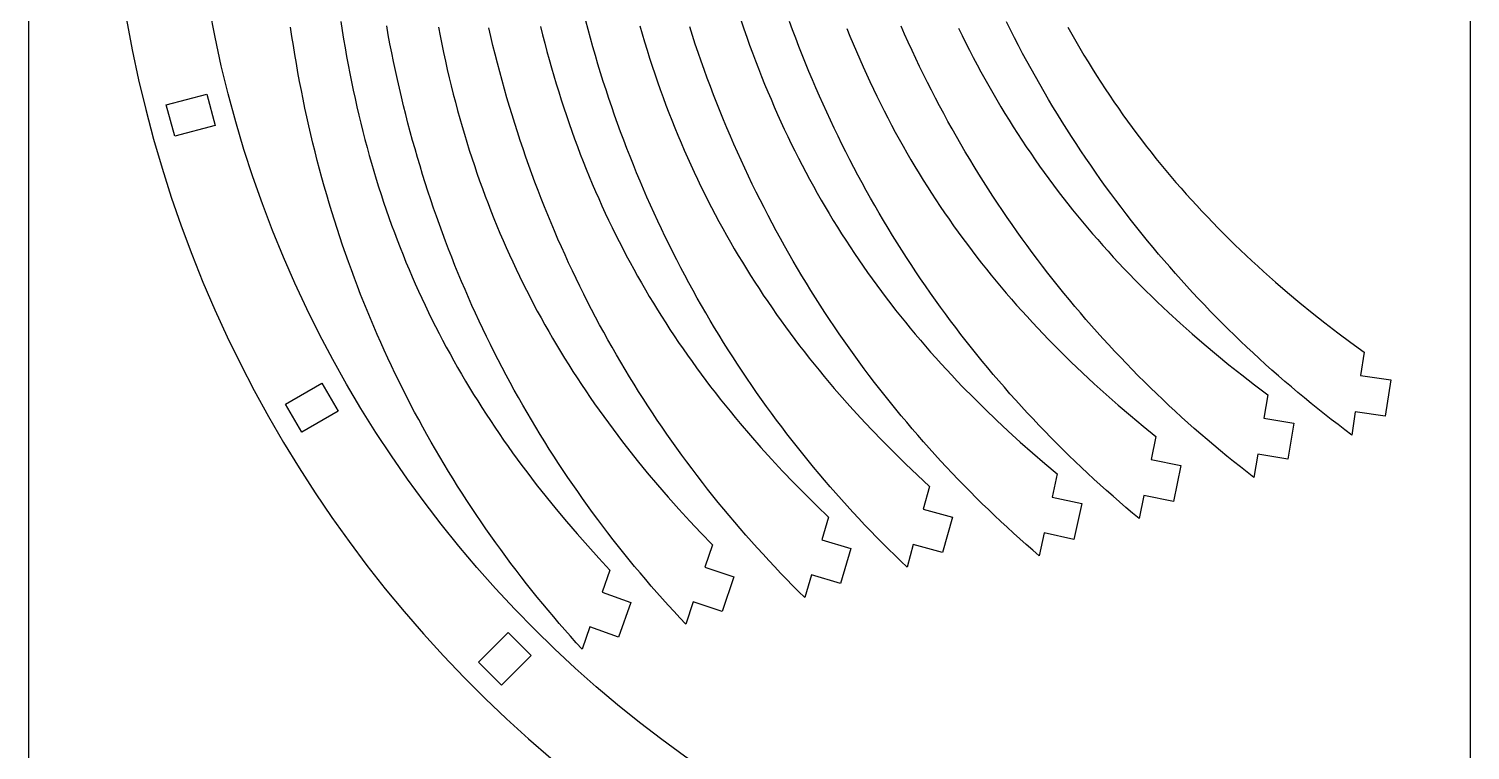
# Model space of a CAD drawing. Header units: metres. Extents: x -269 to 2726, y -36 to 1548.
# Drawn here: x 930.8 to 1205.8, y 521.5 to 659.2 of the extents above; entities that cross this region are included whole.
import ezdxf

# ---------------------------------------------------------------- set-up
doc = ezdxf.new("R2010")
doc.units = ezdxf.units.M
doc.layers.add('Page1', color=7, linetype='CONTINUOUS')

msp = doc.modelspace()

# ---------------------------------------------------------------- linework, layer by layer
at = {"layer": 'Page1'}
for points in [[(930.808216, 1488.872148), (1205.808216, 1488.872148), (1205.808216, -36.127852), (930.808216, -36.127852), (930.808216, 1488.872148)], [(990.347778, 660.52948), (990.604309, 658.85553), (990.871765, 657.192444), (991.150085, 655.540222), (991.439331, 653.898682), (991.739502, 652.2677), (992.050476, 650.647217), (992.372375, 649.037109), (992.7052, 647.437256), (993.048828, 645.847595), (993.40332, 644.268005), (993.768738, 642.698364), (994.144958, 641.13855), (994.532043, 639.588501), (994.929993, 638.048096), (995.338806, 636.517273), (995.758423, 634.99585), (996.188904, 633.483704), (996.630188, 631.980835), (997.082336, 630.487122), (997.545288, 629.002319), (998.019043, 627.526489), (998.503662, 626.059509), (998.999084, 624.601135), (999.50531, 623.151428), (1000.022339, 621.710144), (1000.55011, 620.277283), (1001.088745, 618.852722), (1001.638184, 617.436279), (1002.198364, 616.027954), (1002.769348, 614.627563), (1003.351074, 613.235046), (1003.943604, 611.850281), (1004.546936, 610.473145), (1005.161011, 609.103577), (1005.785828, 607.741455), (1006.421387, 606.386658), (1007.067749, 605.039063), (1007.724792, 603.698608), (1008.392639, 602.365173), (1009.071228, 601.038696), (1009.760498, 599.718994), (1010.460571, 598.405945), (1011.171326, 597.099548), (1011.892761, 595.799683), (1012.625, 594.506165), (1013.36792, 593.218933), (1014.121521, 591.937866), (1014.885864, 590.662903), (1015.660889, 589.39386), (1016.446655, 588.130737), (1017.243042, 586.873352), (1018.050171, 585.621643), (1018.867981, 584.375427), (1019.696472, 583.134705), (1020.535583, 581.899292), (1021.385437, 580.669189), (1022.245911, 579.444153), (1023.117065, 578.224121), (1023.998901, 577.009033), (1024.891357, 575.798767), (1025.794434, 574.593201), (1027.632568, 572.195801), (1029.513306, 569.815979), (1031.436523, 567.452942), (1033.402222, 565.105774), (1035.4104, 562.773621), (1037.46106, 560.45575), (1039.553955, 558.151245), (1041.689209, 555.859314)], [(1102.633057, 571.815552), (1101.432617, 567.478577), (1107.022583, 565.931519), (1105.155396, 559.18512), (1099.565552, 560.732178), (1098.365112, 556.395264), (1098.365112, 556.395264), (1097.182007, 557.532288), (1096.007813, 558.677002), (1094.842529, 559.829407), (1093.686401, 560.989441), (1092.539185, 562.157104), (1091.401123, 563.332397), (1090.272095, 564.51532), (1089.152344, 565.705872), (1088.041626, 566.904053), (1086.940186, 568.109802), (1085.8479, 569.323181), (1084.765015, 570.544067), (1083.691284, 571.772583), (1082.627075, 573.008667), (1081.572021, 574.252319), (1080.526489, 575.503479), (1079.490356, 576.762207), (1078.463745, 578.028442), (1077.446533, 579.302246), (1076.438965, 580.583557), (1075.440796, 581.872314), (1074.452393, 583.16864), (1073.473511, 584.472473), (1072.504272, 585.783752), (1071.544678, 587.102478), (1070.594971, 588.428711), (1069.654907, 589.76239), (1068.724609, 591.103516), (1067.804077, 592.452087), (1066.893433, 593.808044), (1065.992798, 595.171509), (1065.101929, 596.542358), (1064.221069, 597.920593), (1063.350098, 599.306213), (1062.489136, 600.69928), (1061.638306, 602.09967), (1060.797485, 603.507507), (1059.966797, 604.922668), (1059.14624, 606.345154), (1058.335815, 607.775024), (1057.535645, 609.21228), (1056.745728, 610.656799), (1055.965942, 612.108643), (1055.196533, 613.567871), (1054.4375, 615.034363), (1053.688721, 616.508118), (1052.950439, 617.989197), (1052.222412, 619.477539), (1051.505005, 620.973206), (1050.797974, 622.476074), (1050.101563, 623.986267), (1049.415649, 625.503662), (1048.740356, 627.02832), (1048.075562, 628.560181), (1047.421509, 630.099304), (1046.778198, 631.64563), (1046.145508, 633.199158), (1045.52356, 634.759888), (1044.912354, 636.327759), (1044.312012, 637.902893), (1043.722534, 639.485168), (1043.143921, 641.074585), (1042.576172, 642.671204), (1042.019287, 644.274902), (1041.473511, 645.885803), (1040.938599, 647.503784), (1040.414795, 649.128967), (1039.9021, 650.761169), (1039.400391, 652.400574), (1038.909912, 654.046997), (1038.430542, 655.700562), (1037.962402, 657.361206), (1037.505371, 659.02887), (1037.059692, 660.703674)], [(1066.726807, 660.66925), (1067.252075, 659.121887), (1067.786987, 657.585938), (1068.331299, 656.06134), (1068.885254, 654.547913), (1069.448853, 653.045593), (1070.021851, 651.55426), (1070.604614, 650.073853), (1071.196899, 648.604248), (1071.798828, 647.145264), (1072.4104, 645.696899), (1073.031494, 644.259033), (1073.662354, 642.831482), (1074.302856, 641.414246), (1074.952881, 640.007141), (1075.612671, 638.610107), (1076.282104, 637.223022), (1076.961304, 635.845764), (1077.650024, 634.478271), (1078.348633, 633.120422), (1079.056763, 631.772095), (1079.77478, 630.433167), (1080.502441, 629.103638), (1081.239746, 627.783264), (1081.986938, 626.471985), (1082.743774, 625.1698), (1083.510376, 623.876465), (1084.286743, 622.591919), (1085.072998, 621.316101), (1085.868896, 620.048828), (1086.674683, 618.7901), (1087.490234, 617.539673), (1088.315552, 616.297607), (1089.150757, 615.06366), (1089.995728, 613.83783), (1090.850586, 612.619873), (1091.71521, 611.409851), (1092.589722, 610.207581), (1093.474121, 609.012939), (1094.368408, 607.825806), (1095.272583, 606.646179), (1096.186523, 605.473816), (1097.110474, 604.308777), (1098.044312, 603.150757), (1098.988037, 601.999817), (1099.94165, 600.855774), (1100.905151, 599.718567), (1101.878662, 598.588074), (1102.862183, 597.464111), (1103.855591, 596.34668), (1104.859009, 595.235657), (1105.872314, 594.13092), (1106.89563, 593.032349), (1107.928955, 591.93988), (1108.972168, 590.853394), (1111.088867, 588.697876), (1113.245605, 586.565002), (1115.442505, 584.453918), (1117.679565, 582.36377), (1119.957031, 580.293823), (1122.27478, 578.243103), (1124.632935, 576.210815), (1127.031616, 574.196167)], [(1145.833618, 581.379089), (1144.938721, 576.968933), (1150.622925, 575.815552), (1149.230835, 568.955383), (1143.546753, 570.108765), (1142.651855, 565.698669), (1142.651855, 565.698669), (1141.392212, 566.750366), (1140.141113, 567.810425), (1138.898315, 568.878723), (1137.66394, 569.955261), (1136.43811, 571.040039), (1135.220825, 572.133118), (1134.012085, 573.234436), (1132.81189, 574.343933), (1131.620361, 575.461731), (1130.4375, 576.587708), (1129.263306, 577.721924), (1128.097778, 578.864319), (1126.941162, 580.014954), (1125.793213, 581.173767), (1124.654053, 582.340759), (1123.523682, 583.515991), (1122.402344, 584.699341), (1121.289795, 585.89093), (1120.186279, 587.090637), (1119.091797, 588.298523), (1118.006226, 589.514526), (1116.929688, 590.73877), (1115.862183, 591.971069), (1114.803955, 593.211548), (1113.754761, 594.460144), (1112.714722, 595.716919), (1111.68396, 596.98175), (1110.662354, 598.2547), (1109.650024, 599.535828), (1108.647095, 600.824951), (1107.653442, 602.122253), (1106.669067, 603.427612), (1105.694214, 604.741028), (1104.72876, 606.062561), (1103.772827, 607.392151), (1102.826294, 608.729797), (1101.889282, 610.075562), (1100.961914, 611.429321), (1100.044189, 612.791138), (1099.135986, 614.16095), (1098.237427, 615.538879), (1097.348633, 616.924805), (1096.469604, 618.318726), (1095.60022, 619.720703), (1094.740723, 621.130676), (1093.890991, 622.548645), (1093.051147, 623.974609), (1092.221191, 625.408569), (1091.401123, 626.850464), (1090.591064, 628.300415), (1089.790894, 629.758301), (1089.000854, 631.224182), (1088.220825, 632.697998), (1087.450806, 634.179749), (1086.69104, 635.669495), (1085.941284, 637.167175), (1085.201782, 638.672791), (1084.472534, 640.18634), (1083.753418, 641.707764), (1083.044678, 643.237183), (1082.346191, 644.774475), (1081.658081, 646.319641), (1080.980469, 647.872742), (1080.31311, 649.433777), (1079.65625, 651.002625), (1079.009766, 652.579407), (1078.373901, 654.164063), (1077.748535, 655.756531), (1077.133789, 657.356934), (1076.529541, 658.965149), (1075.936035, 660.581238)], [(1185.576538, 597.460693), (1184.913696, 593.009766), (1190.650391, 592.155457), (1189.619385, 585.231812), (1183.882568, 586.086121), (1183.219727, 581.635193), (1183.219727, 581.635193), (1181.90686, 582.619568), (1180.601929, 583.612671), (1179.304932, 584.614441), (1178.015991, 585.624939), (1176.734985, 586.644104), (1175.462158, 587.671936), (1174.19751, 588.708496), (1172.940918, 589.753662), (1171.692505, 590.807556), (1170.452271, 591.870056), (1169.220337, 592.941284), (1167.996704, 594.021118), (1166.78125, 595.109619), (1165.574341, 596.206787), (1164.37561, 597.312561), (1163.185425, 598.427002), (1162.00354, 599.55011), (1160.830322, 600.681763), (1159.665405, 601.822083), (1158.509155, 602.971069), (1157.36145, 604.128601), (1156.222412, 605.2948), (1155.091919, 606.469604), (1153.970093, 607.652954), (1152.856934, 608.844971), (1151.752686, 610.045532), (1150.656982, 611.2547), (1149.570313, 612.472473), (1148.49231, 613.698792), (1147.423218, 614.933716), (1146.363037, 616.177185), (1145.311768, 617.42926), (1144.269409, 618.68988), (1143.236206, 619.959045), (1142.211914, 621.236816), (1141.196655, 622.523071), (1140.190552, 623.817932), (1139.193604, 625.121338), (1138.205811, 626.433228), (1137.227173, 627.753662), (1136.257813, 629.082642), (1135.297729, 630.420166), (1134.346802, 631.766174), (1133.405396, 633.120728), (1132.473145, 634.483765), (1131.550415, 635.855286), (1130.637085, 637.235352), (1129.733154, 638.623901), (1128.838867, 640.020996), (1127.953979, 641.426514), (1127.078613, 642.840515), (1126.212891, 644.263062), (1125.356812, 645.694031), (1124.510376, 647.133484), (1123.673584, 648.581421), (1122.846558, 650.037781), (1122.029297, 651.502625), (1121.221802, 652.975952), (1120.424072, 654.457642), (1119.63623, 655.947876), (1118.858276, 657.446472), (1118.090332, 658.953552), (1117.332153, 660.469055)], [(1041.689209, 555.859314), (1040.189331, 551.616638), (1045.657593, 549.68335), (1043.324341, 543.083679), (1037.856079, 545.016907), (1036.356201, 540.774231), (1036.356201, 540.774231), (1035.255127, 541.991089), (1034.163696, 543.214905), (1033.081665, 544.445801), (1032.009155, 545.683655), (1030.946289, 546.928467), (1029.892944, 548.180298), (1028.849243, 549.439148), (1027.815186, 550.704895), (1026.790771, 551.9776), (1025.776123, 553.257263), (1024.77124, 554.543823), (1023.776062, 555.837341), (1022.79071, 557.137756), (1021.815247, 558.445068), (1020.849609, 559.759216), (1019.89386, 561.080322), (1018.948059, 562.408264), (1018.012268, 563.743042), (1017.086426, 565.084656), (1016.170593, 566.433105), (1015.264832, 567.788391), (1014.369202, 569.150513), (1013.483643, 570.519409), (1012.608276, 571.895142), (1011.743042, 573.277588), (1010.888062, 574.666809), (1010.043335, 576.062866), (1009.208862, 577.465576), (1008.384705, 578.875061), (1007.570923, 580.291321), (1006.767456, 581.714233), (1005.974426, 583.14386), (1005.191833, 584.5802), (1004.419678, 586.023254), (1003.65802, 587.472961), (1002.906921, 588.929321), (1002.166382, 590.392334), (1001.436401, 591.862), (1000.717102, 593.338318), (1000.008423, 594.821228), (999.310425, 596.31073), (998.623108, 597.806885), (997.946594, 599.30957), (997.280823, 600.818909), (996.625916, 602.334778), (995.981812, 603.857178), (995.348572, 605.386169), (994.726257, 606.921692), (994.114868, 608.463684), (993.514404, 610.012268), (992.924988, 611.567322), (992.346619, 613.128906), (991.779297, 614.696899), (991.223083, 616.271423), (990.677979, 617.852417), (990.143982, 619.43988), (989.621216, 621.033752), (989.10968, 622.634033), (988.609375, 624.240784), (988.120361, 625.853882), (987.642639, 627.47345), (987.17627, 629.099365), (986.721313, 630.731689), (986.27771, 632.370361), (985.845581, 634.015381), (985.424927, 635.666748), (985.015747, 637.324463), (984.618103, 638.988525), (984.231995, 640.658875), (983.857544, 642.33551), (983.49469, 644.018494), (983.143494, 645.707764), (982.803955, 647.403259), (982.476196, 649.105042), (982.160156, 650.813049), (981.855896, 652.527344), (981.563477, 654.247803), (981.282837, 655.974548), (981.01416, 657.707458), (980.757324, 659.446594)], [(1061.22644, 560.697266), (1059.800781, 556.429077), (1065.302002, 554.591553), (1063.084351, 547.952148), (1057.58313, 549.789673), (1056.157471, 545.521484), (1056.157471, 545.521484), (1055.0354, 546.718872), (1053.922729, 547.923462), (1052.819458, 549.135254), (1051.725464, 550.354248), (1050.640991, 551.580322), (1049.56604, 552.813599), (1048.500488, 554.054016), (1047.444458, 555.301514), (1046.398071, 556.556152), (1045.361206, 557.817932), (1044.333984, 559.086731), (1043.316406, 560.362671), (1042.308472, 561.645691), (1041.310303, 562.935791), (1040.321899, 564.23291), (1039.343262, 565.537109), (1038.374512, 566.848328), (1037.415527, 568.166565), (1036.466431, 569.491882), (1035.527222, 570.824158), (1034.5979, 572.163391), (1033.678589, 573.509705), (1032.769287, 574.862915), (1031.870117, 576.223145), (1030.980835, 577.590271), (1030.101807, 578.964417), (1029.232788, 580.345459), (1028.374023, 581.733398), (1027.525391, 583.128296), (1026.68689, 584.53009), (1025.858765, 585.938843), (1025.040894, 587.354431), (1024.233398, 588.776855), (1023.436157, 590.206177), (1022.649353, 591.642395), (1021.872925, 593.085388), (1021.106934, 594.535278), (1020.35144, 595.992004), (1019.606445, 597.455505), (1018.872009, 598.925842), (1018.148132, 600.402954), (1017.434814, 601.886841), (1016.732178, 603.377563), (1016.040161, 604.875), (1015.358887, 606.379211), (1014.688293, 607.890137), (1014.028503, 609.407837), (1013.379456, 610.932251), (1012.741272, 612.463379), (1012.113892, 614.001221), (1011.497437, 615.545776), (1010.891846, 617.096985), (1010.297241, 618.654907), (1009.713623, 620.219482), (1009.140991, 621.79071), (1008.579407, 623.368591), (1008.028931, 624.953064), (1007.489502, 626.544189), (1006.961243, 628.141968), (1006.444153, 629.746338), (1005.938293, 631.3573), (1005.443604, 632.974792), (1004.960205, 634.598938), (1004.488098, 636.229614), (1004.027283, 637.866882), (1003.577881, 639.51062), (1003.139832, 641.16095), (1002.713196, 642.81781), (1002.298035, 644.481201), (1001.894348, 646.151062), (1001.502197, 647.827393), (1001.121582, 649.510254), (1000.752502, 651.199585), (1000.395081, 652.895386), (1000.049255, 654.597656), (999.715149, 656.306335), (999.3927, 658.021484), (999.082031, 659.743042)], [(1008.955383, 659.480957), (1009.273193, 657.844727), (1009.601746, 656.219238), (1009.940979, 654.604431), (1010.290955, 653.000183), (1010.651611, 651.406433), (1011.022949, 649.822998), (1011.404968, 648.249817), (1011.797668, 646.686768), (1012.201111, 645.133789), (1012.615173, 643.590759), (1013.039917, 642.057495), (1013.475403, 640.534058), (1013.921509, 639.020142), (1014.378296, 637.515808), (1014.845764, 636.020874), (1015.323914, 634.535217), (1015.812683, 633.058777), (1016.312195, 631.591431), (1016.822327, 630.133057), (1017.343079, 628.683594), (1017.874512, 627.24292), (1018.416626, 625.810913), (1018.96936, 624.387512), (1019.532776, 622.972534), (1020.106812, 621.565918), (1020.691528, 620.167542), (1021.286804, 618.777344), (1021.892822, 617.395203), (1022.509399, 616.020996), (1023.136658, 614.654602), (1023.774536, 613.295959), (1024.422974, 611.944946), (1025.082153, 610.60144), (1025.751953, 609.26532), (1026.432251, 607.936584), (1027.123291, 606.61499), (1027.824951, 605.300537), (1028.537109, 603.993042), (1029.26001, 602.692444), (1029.993408, 601.398682), (1030.737549, 600.111572), (1031.492188, 598.830994), (1032.257446, 597.556946), (1033.033325, 596.289246), (1033.819824, 595.027771), (1034.616821, 593.772522), (1035.424438, 592.523254), (1036.242676, 591.279968), (1037.071533, 590.042542), (1037.911011, 588.810791), (1038.760986, 587.584717), (1039.621582, 586.364136), (1040.492798, 585.149048), (1041.374512, 583.939209), (1042.266846, 582.734558), (1043.169678, 581.535095), (1044.08313, 580.340576), (1045.007202, 579.15094), (1046.886841, 576.786011), (1048.808838, 574.439392), (1050.773071, 572.110229), (1052.779419, 569.797729), (1054.828003, 567.500977), (1056.918701, 565.219238), (1059.051514, 562.951599), (1061.22644, 560.697266)], [(1083.375732, 565.96167), (1082.099854, 561.646362), (1087.661865, 560.001953), (1085.677246, 553.289185), (1080.115234, 554.933594), (1078.839478, 550.618225), (1078.839478, 550.618225), (1077.67627, 551.775757), (1076.522217, 552.940796), (1075.377319, 554.113342), (1074.241577, 555.293396), (1073.114868, 556.480896), (1071.997559, 557.675903), (1070.889404, 558.878357), (1069.790405, 560.088257), (1068.700928, 561.305603), (1067.620605, 562.530396), (1066.549805, 563.762634), (1065.488281, 565.002258), (1064.436279, 566.249329), (1063.393677, 567.503784), (1062.360596, 568.765625), (1061.337036, 570.034851), (1060.322998, 571.311462), (1059.318604, 572.595459), (1058.323853, 573.886841), (1057.338745, 575.185486), (1056.363281, 576.491516), (1055.397583, 577.804871), (1054.441528, 579.125549), (1053.495361, 580.453552), (1052.55896, 581.788879), (1051.632446, 583.13147), (1050.71582, 584.481323), (1049.809082, 585.838501), (1048.912354, 587.202942), (1048.025513, 588.574585), (1047.148682, 589.953552), (1046.28186, 591.339722), (1045.425171, 592.733154), (1044.578613, 594.133789), (1043.742188, 595.541626), (1042.915894, 596.956665), (1042.099731, 598.378967), (1041.293823, 599.808411), (1040.498291, 601.244995), (1039.712891, 602.688782), (1038.937866, 604.139771), (1038.17334, 605.5979), (1037.419067, 607.06311), (1036.675171, 608.535522), (1035.941772, 610.015015), (1035.218872, 611.501648), (1034.506592, 612.995422), (1033.804688, 614.496216), (1033.113403, 616.00415), (1032.432861, 617.519165), (1031.762817, 619.04126), (1031.103516, 620.570435), (1030.454834, 622.106628), (1029.817017, 623.649841), (1029.189941, 625.200134), (1028.573608, 626.757446), (1027.96814, 628.321777), (1027.373535, 629.893127), (1026.789795, 631.471497), (1026.217041, 633.056824), (1025.655273, 634.649109), (1025.10437, 636.248413), (1024.564575, 637.854675), (1024.035889, 639.467896), (1023.51825, 641.088013), (1023.011719, 642.715149), (1022.516357, 644.349182), (1022.032166, 645.990112), (1021.559204, 647.638), (1021.097473, 649.292725), (1020.647034, 650.954407), (1020.207947, 652.622986), (1019.780151, 654.298401), (1019.36377, 655.980652), (1018.95874, 657.6698), (1018.565186, 659.365784)], [(1028.448853, 659.623779), (1028.844238, 658.02179), (1029.249878, 656.430786), (1029.666016, 654.850525), (1030.092407, 653.281006), (1030.529053, 651.722168), (1030.976074, 650.173767), (1031.433472, 648.635803), (1031.901123, 647.108154), (1032.37915, 645.590698), (1032.867432, 644.083313), (1033.366211, 642.585938), (1033.875244, 641.09845), (1034.394531, 639.620728), (1034.924194, 638.152649), (1035.464233, 636.694214), (1036.014648, 635.245178), (1036.575317, 633.805542), (1037.146362, 632.375122), (1037.727783, 630.953857), (1038.31958, 629.541626), (1038.921631, 628.138367), (1039.534058, 626.743896), (1040.15686, 625.358215), (1040.790039, 623.981079), (1041.433472, 622.612488), (1042.08728, 621.252319), (1042.751465, 619.900513), (1043.426025, 618.556824), (1044.110962, 617.221252), (1044.806274, 615.893677), (1045.511841, 614.574036), (1046.227783, 613.262146), (1046.954102, 611.957886), (1047.690796, 610.661255), (1048.437866, 609.37207), (1049.195313, 608.090271), (1049.963135, 606.815674), (1050.741333, 605.548279), (1051.529785, 604.287903), (1052.328735, 603.034485), (1053.137939, 601.787903), (1053.957642, 600.548035), (1054.787598, 599.314819), (1055.628052, 598.088135), (1056.47876, 596.867798), (1057.339966, 595.65387), (1058.211426, 594.446045), (1059.093384, 593.244385), (1059.985596, 592.048706), (1060.888306, 590.858948), (1061.80127, 589.674927), (1062.724731, 588.496643), (1063.658569, 587.323914), (1064.602783, 586.156616), (1065.557373, 584.994751), (1066.522339, 583.838074), (1068.483398, 581.540161), (1070.486084, 579.262024), (1072.530396, 577.002869), (1074.616211, 574.76178), (1076.743652, 572.537964), (1078.91272, 570.330566), (1081.123413, 568.138733), (1083.375732, 565.96167)], [(1047.380127, 659.753479), (1047.83374, 658.19165), (1048.297607, 656.640625), (1048.771606, 655.100281), (1049.255737, 653.570557), (1049.75, 652.05127), (1050.254395, 650.542419), (1050.769043, 649.043762), (1051.293823, 647.555359), (1051.828613, 646.076965), (1052.373779, 644.608521), (1052.928955, 643.149963), (1053.494385, 641.701111), (1054.069946, 640.261902), (1054.65564, 638.832275), (1055.251587, 637.412048), (1055.857788, 636.00116), (1056.473999, 634.599487), (1057.100586, 633.206909), (1057.737183, 631.823364), (1058.384033, 630.44873), (1059.041138, 629.082886), (1059.708374, 627.725769), (1060.385864, 626.377197), (1061.073608, 625.037109), (1061.771484, 623.705444), (1062.479614, 622.38208), (1063.197876, 621.066833), (1063.926392, 619.759644), (1064.665161, 618.460449), (1065.414185, 617.169128), (1066.173462, 615.885498), (1066.942871, 614.609558), (1067.722534, 613.341125), (1068.512451, 612.0802), (1069.312622, 610.826538), (1070.123047, 609.580139), (1070.943726, 608.34082), (1071.774536, 607.108582), (1072.615723, 605.88324), (1073.467163, 604.664673), (1074.328857, 603.45282), (1075.200684, 602.247559), (1076.082886, 601.048767), (1076.975342, 599.856384), (1077.878174, 598.670288), (1078.791138, 597.490417), (1079.714478, 596.316528), (1080.647949, 595.148682), (1081.591797, 593.986633), (1082.546021, 592.830383), (1083.510376, 591.679749), (1084.485107, 590.534729), (1085.470093, 589.395081), (1087.471069, 587.131775), (1089.513184, 584.888916), (1091.596558, 582.665771), (1093.721191, 580.461426), (1095.887207, 578.275085), (1098.094482, 576.105896), (1100.343018, 573.953003), (1102.633057, 571.815552)], [(1127.031616, 574.196167), (1126.059937, 569.802368), (1131.723145, 568.549927), (1130.211548, 561.715088), (1124.54834, 562.967468), (1123.57666, 558.573669), (1123.57666, 558.573669), (1122.335693, 559.647217), (1121.103149, 560.728943), (1119.87915, 561.818726), (1118.663818, 562.916687), (1117.457153, 564.022705), (1116.259155, 565.136841), (1115.069702, 566.259033), (1113.88916, 567.389343), (1112.717285, 568.527771), (1111.554199, 569.674194), (1110.400024, 570.828735), (1109.254639, 571.991333), (1108.118164, 573.161926), (1106.990601, 574.340637), (1105.87207, 575.527344), (1104.762451, 576.722107), (1103.661865, 577.924866), (1102.570313, 579.135681), (1101.487915, 580.354431), (1100.414551, 581.581238), (1099.350464, 582.81604), (1098.29541, 584.058838), (1097.249634, 585.309631), (1096.213135, 586.56842), (1095.185913, 587.835144), (1094.167969, 589.109802), (1093.159424, 590.392456), (1092.160278, 591.683044), (1091.17041, 592.981628), (1090.190063, 594.288086), (1089.219238, 595.602539), (1088.257813, 596.924866), (1087.30603, 598.255127), (1086.36377, 599.593262), (1085.431152, 600.939331), (1084.508179, 602.293335), (1083.594849, 603.655212), (1082.691162, 605.024963), (1081.797363, 606.402588), (1080.913208, 607.788086), (1080.03894, 609.181396), (1079.174438, 610.582642), (1078.319824, 611.991699), (1077.474976, 613.40863), (1076.640259, 614.833374), (1075.81543, 616.26593), (1075.00061, 617.70636), (1074.195679, 619.154602), (1073.401001, 620.610657), (1072.616333, 622.074463), (1071.841797, 623.546082), (1071.077393, 625.025513), (1070.323242, 626.512756), (1069.579224, 628.007751), (1068.845459, 629.510498), (1068.12207, 631.021057), (1067.408936, 632.539307), (1066.706177, 634.065369), (1066.013794, 635.599121), (1065.331787, 637.140625), (1064.660278, 638.68988), (1063.999268, 640.246887), (1063.348755, 641.811584), (1062.70874, 643.383972), (1062.079346, 644.96405), (1061.460571, 646.55188), (1060.852417, 648.1474), (1060.255005, 649.750549), (1059.668213, 651.361389), (1059.092163, 652.979919), (1058.526978, 654.60614), (1057.972534, 656.23999), (1057.428833, 657.88147), (1056.896118, 659.53064)], [(1086.883423, 659.211548), (1087.482544, 657.730469), (1088.090942, 656.260437), (1088.708862, 654.801331), (1089.33606, 653.353149), (1089.972778, 651.915649), (1090.619019, 650.488831), (1091.274658, 649.07251), (1091.939697, 647.666687), (1092.614258, 646.271118), (1093.29834, 644.885803), (1093.991943, 643.51062), (1094.694946, 642.145447), (1095.407471, 640.790161), (1096.129639, 639.444702), (1096.861206, 638.108948), (1097.602417, 636.782776), (1098.353149, 635.466125), (1099.113525, 634.158813), (1099.883423, 632.86084), (1100.662842, 631.572021), (1101.452026, 630.292236), (1102.250732, 629.021423), (1103.05896, 627.759521), (1103.876953, 626.506348), (1104.70459, 625.261841), (1105.541748, 624.02594), (1106.388672, 622.798401), (1107.245239, 621.579224), (1108.111572, 620.368286), (1108.987427, 619.165527), (1109.873169, 617.970764), (1110.768555, 616.783875), (1111.673584, 615.604858), (1112.588501, 614.433594), (1113.513062, 613.269836), (1114.447388, 612.113647), (1115.391479, 610.964905), (1116.345337, 609.823364), (1117.309082, 608.689087), (1118.282471, 607.561829), (1119.265747, 606.44165), (1120.258789, 605.328247), (1121.261719, 604.22168), (1122.274536, 603.121765), (1123.297119, 602.028442), (1124.32959, 600.941528), (1125.371948, 599.861023), (1126.424194, 598.786743), (1127.486206, 597.718567), (1129.640137, 595.600342), (1131.833862, 593.505432), (1134.067261, 591.432983), (1136.340454, 589.382263), (1138.653687, 587.352295), (1141.006836, 585.342346), (1143.400146, 583.351563), (1145.833618, 581.379089)], [(1167.17627, 589.303589), (1166.435791, 584.864929), (1172.156738, 583.910583), (1171.005005, 577.005981), (1165.284058, 577.960327), (1164.543701, 573.521667), (1164.543701, 573.521667), (1163.248169, 574.528809), (1161.960693, 575.544495), (1160.681396, 576.568787), (1159.410278, 577.601624), (1158.147339, 578.642944), (1156.892578, 579.692871), (1155.646118, 580.751343), (1154.407959, 581.818298), (1153.178223, 582.893799), (1151.956665, 583.977783), (1150.743652, 585.070313), (1149.539063, 586.171387), (1148.342773, 587.280945), (1147.155151, 588.398987), (1145.975952, 589.525513), (1144.80542, 590.660583), (1143.643311, 591.804077), (1142.48999, 592.956116), (1141.345215, 594.116577), (1140.209106, 595.285522), (1139.081787, 596.462952), (1137.963257, 597.648804), (1136.853394, 598.84314), (1135.752441, 600.045959), (1134.6604, 601.257141), (1133.577148, 602.476807), (1132.502808, 603.704956), (1131.437378, 604.941467), (1130.380981, 606.186462), (1129.333618, 607.439819), (1128.295288, 608.70166), (1127.266113, 609.971863), (1126.245972, 611.250488), (1125.234985, 612.537476), (1124.233154, 613.832947), (1123.240601, 615.136719), (1122.257202, 616.448914), (1121.283081, 617.769531), (1120.318359, 619.09845), (1119.362915, 620.435791), (1118.41687, 621.781494), (1117.480225, 623.135559), (1116.553101, 624.497925), (1115.635376, 625.868713), (1114.727173, 627.247803), (1113.828491, 628.635254), (1112.939331, 630.031067), (1112.059814, 631.435181), (1111.189941, 632.847595), (1110.329712, 634.268372), (1109.479248, 635.697449), (1108.638428, 637.134888), (1107.807495, 638.580566), (1106.986328, 640.034607), (1106.174927, 641.496887), (1105.373413, 642.967468), (1104.581787, 644.44635), (1103.800171, 645.933533), (1103.028442, 647.428955), (1102.266724, 648.932678), (1101.515015, 650.444641), (1100.773438, 651.964905), (1100.041992, 653.493408), (1099.320557, 655.030151), (1098.609253, 656.575134), (1097.908325, 658.128418), (1097.217407, 659.68988)], [(1108.201294, 659.262085), (1108.887817, 657.847656), (1109.583374, 656.444275), (1110.287964, 655.051697), (1111.001709, 653.669922), (1111.724609, 652.298767), (1112.456543, 650.938171), (1113.197754, 649.588013), (1113.947998, 648.24823), (1114.707397, 646.91864), (1115.476074, 645.599182), (1116.253906, 644.289795), (1117.040894, 642.990295), (1117.837158, 641.700623), (1118.642578, 640.420654), (1119.457275, 639.15033), (1120.281372, 637.889465), (1121.114624, 636.638062), (1121.957153, 635.395935), (1122.80896, 634.162964), (1123.670166, 632.939087), (1124.540771, 631.724243), (1125.420532, 630.51825), (1126.309814, 629.321045), (1127.208374, 628.132507), (1128.116455, 626.952576), (1129.033813, 625.781067), (1129.960693, 624.617981), (1130.896851, 623.463074), (1131.842529, 622.316345), (1132.797729, 621.177673), (1133.762329, 620.046936), (1134.73645, 618.924072), (1135.720093, 617.80896), (1136.713257, 616.701416), (1137.715942, 615.60144), (1138.728149, 614.508911), (1139.749878, 613.423645), (1140.78125, 612.345642), (1141.822144, 611.274719), (1142.872681, 610.210815), (1143.932861, 609.153809), (1145.002563, 608.103638), (1146.082031, 607.06012), (1147.171021, 606.023254), (1148.269775, 604.992798), (1150.496338, 602.95105), (1152.761719, 600.93396), (1155.066162, 598.940735), (1157.409546, 596.970581), (1159.792114, 595.022583), (1162.214111, 593.096008), (1164.675415, 591.189941), (1167.17627, 589.303589)], [(1129.033936, 659.478516), (1129.789551, 658.13092), (1130.554077, 656.793884), (1131.327637, 655.467346), (1132.110229, 654.151245), (1132.901733, 652.845398), (1133.702271, 651.549805), (1134.511841, 650.264221), (1135.330444, 648.988647), (1136.158203, 647.722961), (1136.994995, 646.46698), (1137.84082, 645.220764), (1138.695801, 643.984009), (1139.559937, 642.756775), (1140.433228, 641.538879), (1141.315552, 640.330261), (1142.207153, 639.130798), (1143.10791, 637.940369), (1144.017944, 636.75885), (1144.937134, 635.586182), (1145.865601, 634.422241), (1146.803345, 633.266907), (1147.750244, 632.120178), (1148.706543, 630.981812), (1149.672119, 629.851746), (1150.646973, 628.729919), (1151.631226, 627.616211), (1152.624756, 626.510498), (1153.627686, 625.41272), (1154.640015, 624.322693), (1155.661743, 623.240356), (1156.692871, 622.165649), (1157.733398, 621.098389), (1158.783447, 620.038574), (1159.842896, 618.985962), (1160.911743, 617.940552), (1161.990234, 616.902222), (1163.078125, 615.87085), (1164.175659, 614.846375), (1165.282593, 613.828613), (1166.39917, 612.817566), (1168.661011, 610.814941), (1170.961304, 608.837708), (1173.300049, 606.88501), (1175.67749, 604.956055), (1178.09375, 603.049927), (1180.54895, 601.165894), (1183.043091, 599.303101), (1185.576538, 597.460693)], [(957.030334, 644.636902), (964.757751, 646.707458), (966.362427, 640.718689), (958.63501, 638.648132), (957.030334, 644.636902)], [(979.809265, 587.529114), (986.737427, 591.529114), (989.837463, 586.159729), (982.909241, 582.159729), (979.809265, 587.529114)], [(1016.59259, 538.262817), (1022.249451, 543.919678), (1026.633545, 539.535583), (1020.976624, 533.878723), (1016.59259, 538.262817)]]:
    msp.add_lwpolyline(points, dxfattribs=at)
msp.add_lwpolyline([(1179.308228, 942.019409, 0.975254), (1179.308228, 463.169739), (1179.308228, 463.169739), (1179.308228, 463.094421), (1185.308228, 463.094421), (1185.308228, 467.094482), (1179.108276, 467.094482), (1179.108276, 475.094482), (1185.308228, 475.094482), (1185.308228, 479.094574), (1185.308228, 479.094574, -1), (1185.308228, 926.094543), (1185.308228, 926.094543), (1185.308228, 930.094482), (1179.108154, 930.094482), (1179.108154, 938.094482), (1185.308228, 938.094482), (1185.308228, 942.094421), (1179.308228, 942.094421), (1179.308228, 942.019409)], format="xyb", dxfattribs=at)

doc.saveas('drawing.dxf')
